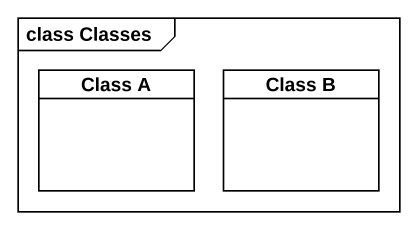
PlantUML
@startuml
mainframe class Classes
hide circle
hide empty members
class "Class A" as Class_A
class "Class B" as Class_B
@enduml
